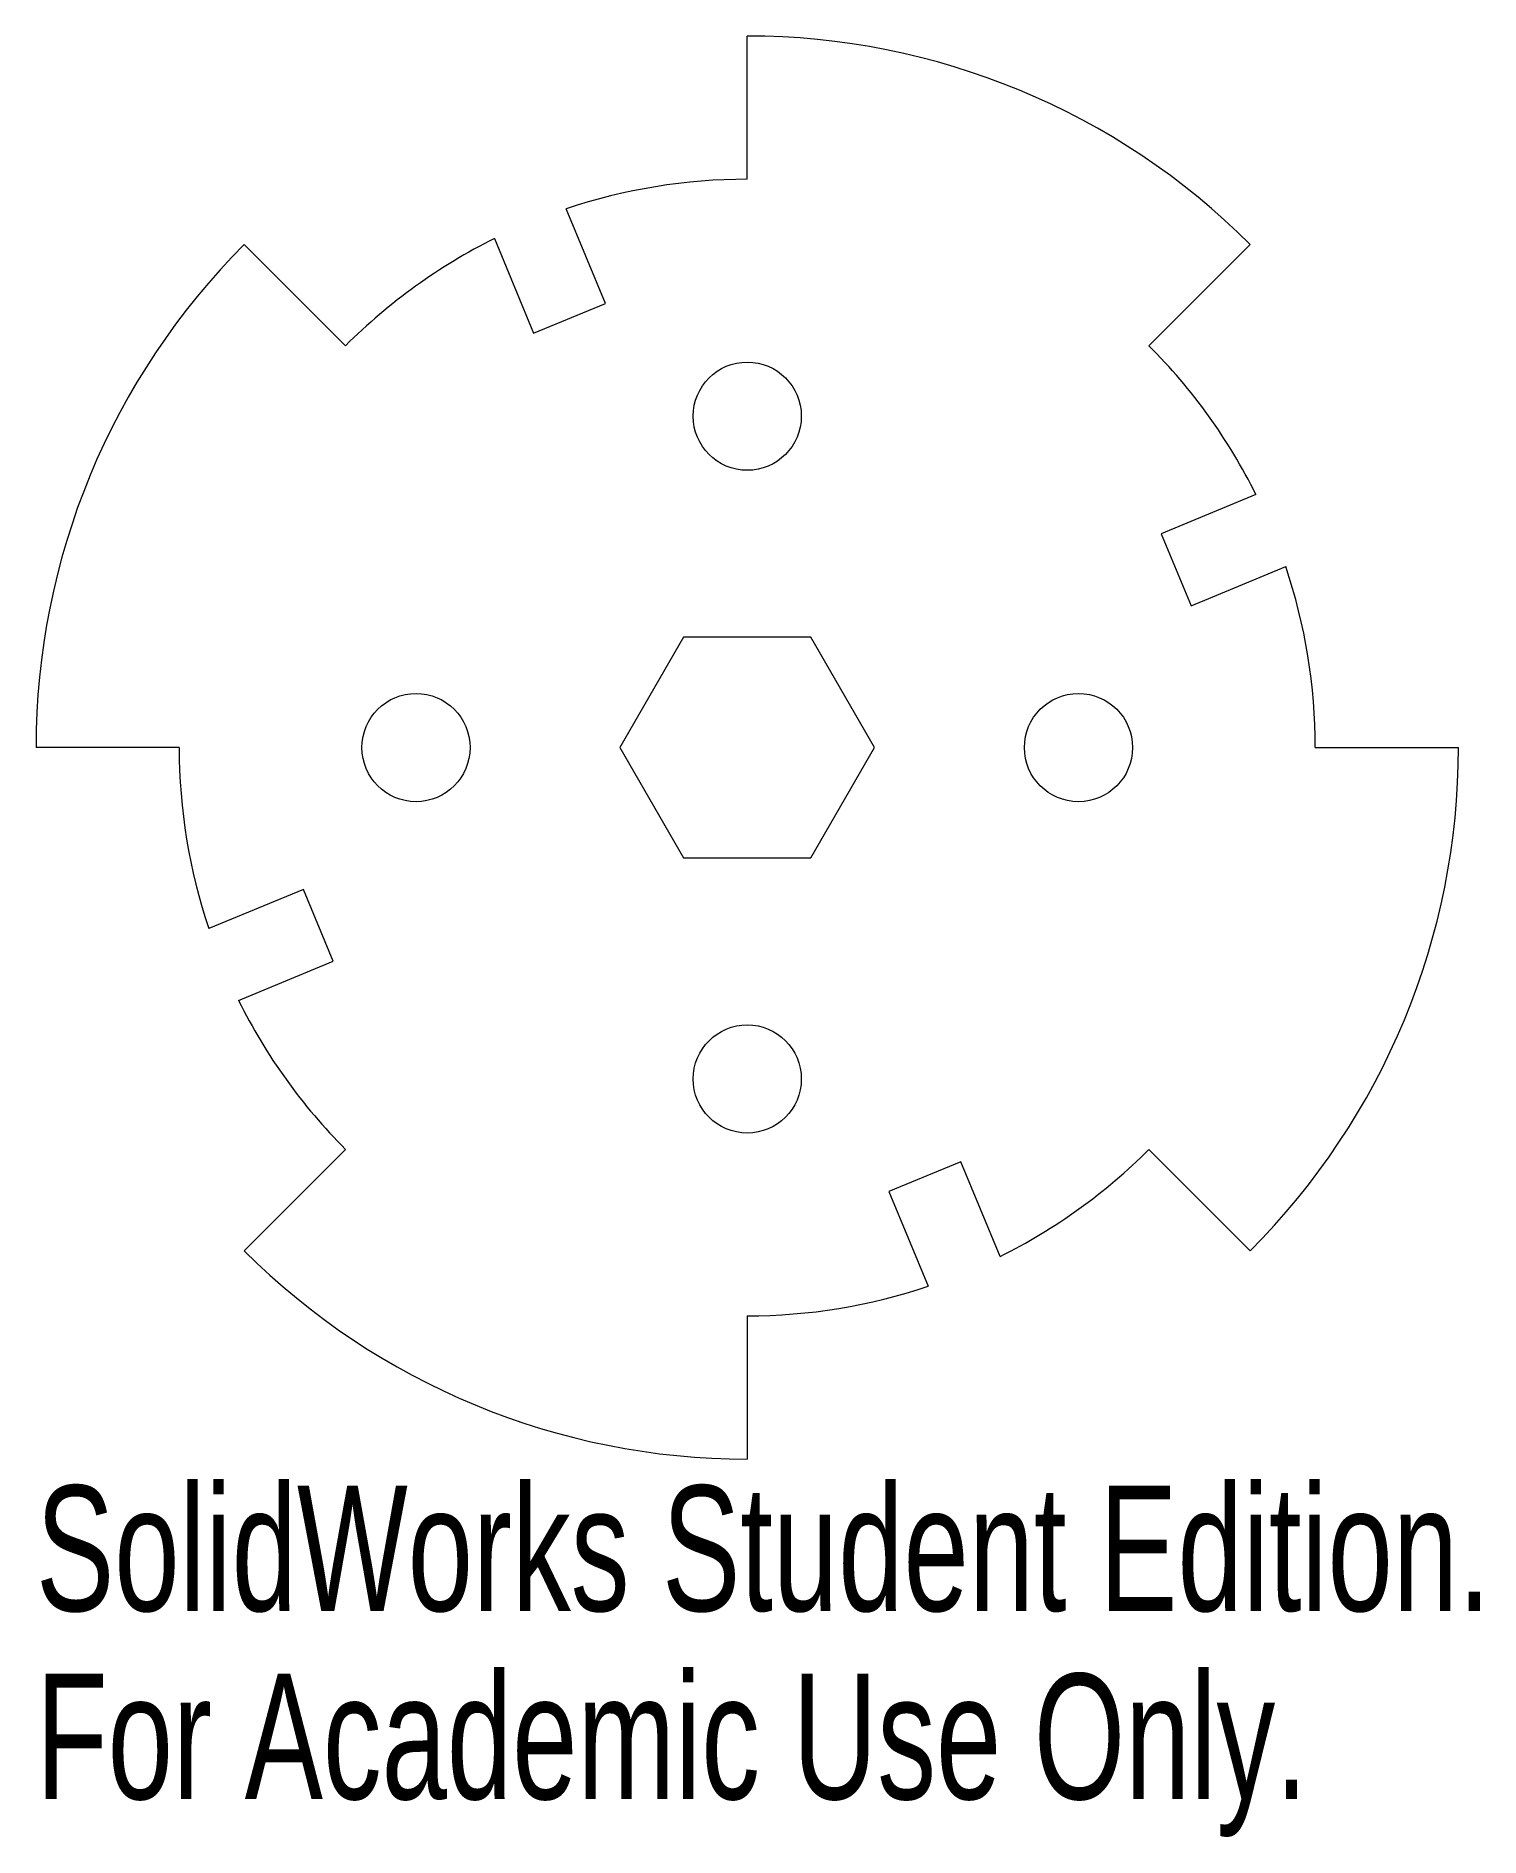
# Model space of a CAD drawing. Header units: millimetres. Extents: x -27.4 to 28.2, y -42 to 27.4.
import ezdxf

# ---------------------------------------------------------------- set-up
doc = ezdxf.new("R2010")
doc.units = ezdxf.units.MM
doc.styles.add('SLDTEXTSTYLE0', font='TXT', dxfattribs={"width": 0.7})

msp = doc.modelspace()

# ---------------------------------------------------------------- linework, layer by layer
at = {"color": 7, "linetype": 'Continuous', "lineweight": 15}
for p, q in [((0, 21.9), (0, 27.42)), ((-5.464, 17.111), (-6.975, 20.759)), ((-9.747, 19.611), (-8.236, 15.963)), ((-19.389, 19.389), (-15.486, 15.486)), ((19.389, 19.389), (15.486, 15.486)), ((-8.236, 15.963), (-5.464, 17.111)), ((19.611, 9.747), (15.963, 8.236)), ((15.963, 8.236), (17.111, 5.464)), ((17.111, 5.464), (20.759, 6.975)), ((-2.454, 4.25), (-4.907, 0)), ((2.454, 4.25), (-2.454, 4.25)), ((4.907, 0), (2.454, 4.25)), ((-21.9, 0), (-27.42, 0)), ((-4.907, 0), (-2.454, -4.25)), ((2.454, -4.25), (4.907, 0)), ((21.9, 0), (27.42, 0)), ((-2.454, -4.25), (2.454, -4.25)), ((-17.111, -5.464), (-20.759, -6.975)), ((-15.963, -8.236), (-17.111, -5.464)), ((-19.611, -9.747), (-15.963, -8.236)), ((-19.389, -19.389), (-15.486, -15.486)), ((19.389, -19.389), (15.486, -15.486)), ((8.236, -15.963), (5.464, -17.111)), ((9.747, -19.611), (8.236, -15.963)), ((5.464, -17.111), (6.975, -20.759)), ((0, -21.9), (0, -27.42))]:
    msp.add_line(p, q, dxfattribs=at)
for centre in [(0, 12.77), (-12.77, 0), (12.77, 0), (0, -12.77)]:
    msp.add_circle(centre, 2.085, dxfattribs=at)
for radius, start, end in [(27.42, 45, 90), (21.9, 90, 108.57256), (21.9, 116.42744, 135), (27.42, 135, 180), (21.9, 26.42744, 45), (21.9, 0, 18.57256), (21.9, 180, 198.57256), (27.42, 315, 0), (21.9, 206.42744, 225), (21.9, 296.42744, 315), (27.42, 225, 270), (21.9, 270, 288.57256)]:
    msp.add_arc((0, 0), radius, start, end, dxfattribs=at)

# ---------------------------------------------------------------- texts
at = {"color": 7, "linetype": 'Continuous', "char_height": 4.83362, "attachment_point": 1, "style": 'SLDTEXTSTYLE0'}
for s, insert in [('SolidWorks Student Edition.', (-27.42, -28.44)), ('For Academic Use Only.', (-27.42, -35.69))]:
    msp.add_mtext(s, dxfattribs=dict(at, insert=insert))

doc.saveas('drawing.dxf')
